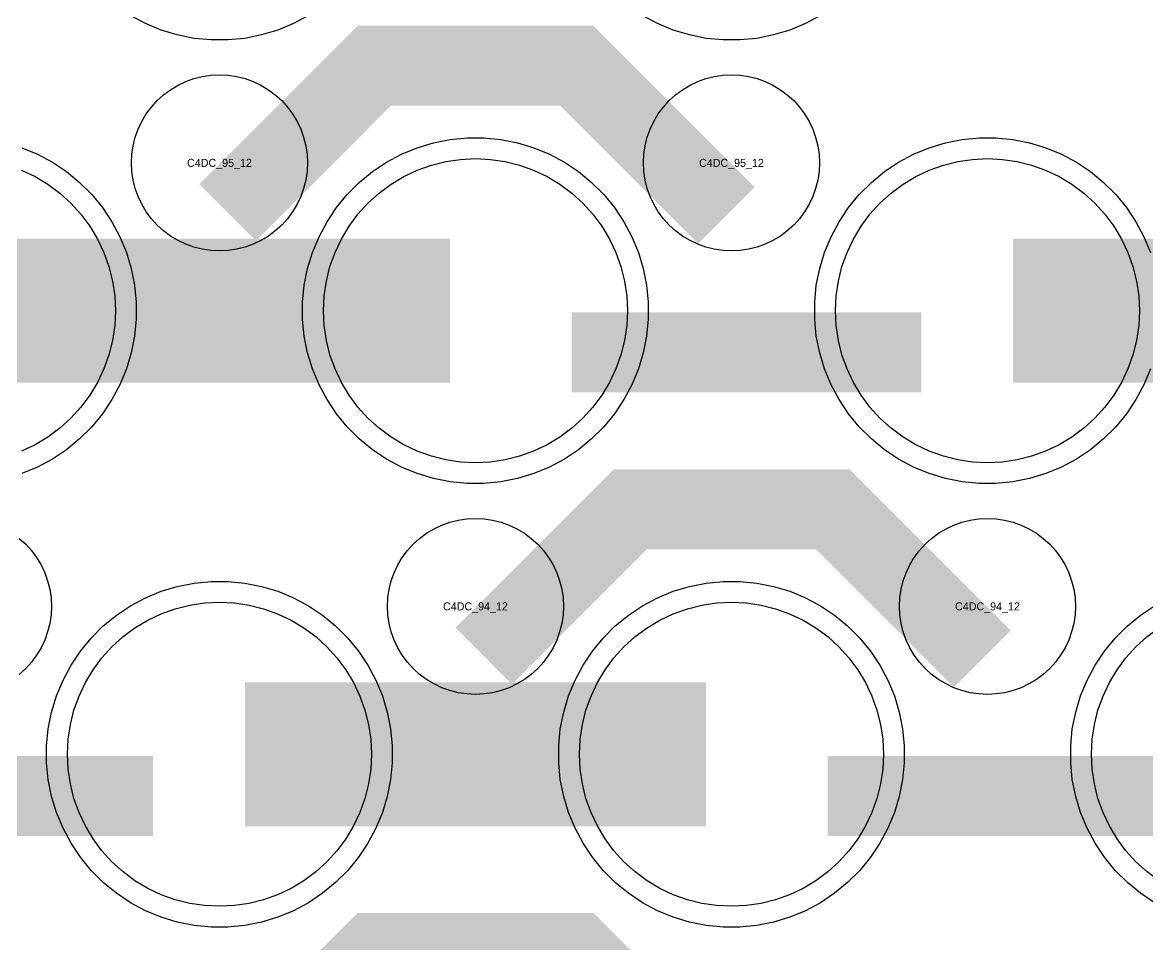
# Model space of a CAD drawing. Extents: x -11880 to 11880, y -14992 to 14992.
# Drawn here: x -8221.5 to -7870, y -1874 to -1586 of the extents above; entities that cross this region are included whole.
import ezdxf
from ezdxf.enums import TextEntityAlignment as Align

# ---------------------------------------------------------------- set-up
doc = ezdxf.new("R2010")
doc.units = 0
doc.header["$MEASUREMENT"] = 0
for name, color, linetype in [('GDS_775_DT_237', 138, 'CONTINUOUS'), ('RDL1_FS', 34, 'CONTINUOUS'), ('RDL_BS', 160, 'CONTINUOUS')]:
    doc.layers.add(name, color=color, linetype=linetype)

msp = doc.modelspace()

# ---------------------------------------------------------------- linework, layer by layer
at = {"layer": 'RDL1_FS'}
for points in [[(-8080, -1723.489), (-8084.657, -1723.26), (-8089.268, -1722.576), (-8093.791, -1721.444), (-8098.181, -1719.872), (-8102.395, -1717.88), (-8106.395, -1715.482), (-8110.14, -1712.704), (-8113.594, -1709.574), (-8116.724, -1706.12), (-8119.502, -1702.375), (-8121.9, -1698.375), (-8123.892, -1694.161), (-8125.464, -1689.771), (-8126.596, -1685.248), (-8127.28, -1680.637), (-8127.509, -1675.98), (-8127.28, -1671.323), (-8126.596, -1666.712), (-8125.464, -1662.189), (-8123.892, -1657.799), (-8121.9, -1653.585), (-8119.502, -1649.585), (-8116.724, -1645.84), (-8113.594, -1642.386), (-8110.14, -1639.256), (-8106.395, -1636.478), (-8102.395, -1634.08), (-8098.181, -1632.088), (-8093.791, -1630.516), (-8089.268, -1629.384), (-8084.657, -1628.7), (-8080, -1628.471), (-8075.343, -1628.7), (-8070.732, -1629.384), (-8066.209, -1630.516), (-8061.819, -1632.088), (-8057.605, -1634.08), (-8053.605, -1636.478), (-8049.86, -1639.256), (-8046.406, -1642.386), (-8043.276, -1645.84), (-8040.498, -1649.585), (-8038.1, -1653.585), (-8036.108, -1657.799), (-8034.536, -1662.189), (-8033.404, -1666.712), (-8032.72, -1671.323), (-8032.491, -1675.98), (-8032.72, -1680.637), (-8033.404, -1685.248), (-8034.536, -1689.771), (-8036.108, -1694.161), (-8038.1, -1698.375), (-8040.498, -1702.375), (-8043.276, -1706.12), (-8046.406, -1709.574), (-8049.86, -1712.704), (-8053.605, -1715.482), (-8057.605, -1717.88), (-8061.819, -1719.872), (-8066.209, -1721.444), (-8070.732, -1722.576), (-8075.343, -1723.26)], [(-7920, -1723.489), (-7924.657, -1723.26), (-7929.268, -1722.576), (-7933.791, -1721.444), (-7938.181, -1719.872), (-7942.395, -1717.88), (-7946.395, -1715.482), (-7950.14, -1712.704), (-7953.594, -1709.574), (-7956.724, -1706.12), (-7959.502, -1702.375), (-7961.9, -1698.375), (-7963.892, -1694.161), (-7965.464, -1689.771), (-7966.596, -1685.248), (-7967.28, -1680.637), (-7967.509, -1675.98), (-7967.28, -1671.323), (-7966.596, -1666.712), (-7965.464, -1662.189), (-7963.892, -1657.799), (-7961.9, -1653.585), (-7959.502, -1649.585), (-7956.724, -1645.84), (-7953.594, -1642.386), (-7950.14, -1639.256), (-7946.395, -1636.478), (-7942.395, -1634.08), (-7938.181, -1632.088), (-7933.791, -1630.516), (-7929.268, -1629.384), (-7924.657, -1628.7), (-7920, -1628.471), (-7915.343, -1628.7), (-7910.732, -1629.384), (-7906.209, -1630.516), (-7901.819, -1632.088), (-7897.605, -1634.08), (-7893.605, -1636.478), (-7889.86, -1639.256), (-7886.406, -1642.386), (-7883.276, -1645.84), (-7880.498, -1649.585), (-7878.1, -1653.585), (-7876.108, -1657.799), (-7874.536, -1662.189), (-7873.404, -1666.712), (-7872.72, -1671.323), (-7872.491, -1675.98), (-7872.72, -1680.637), (-7873.404, -1685.248), (-7874.536, -1689.771), (-7876.108, -1694.161), (-7878.1, -1698.375), (-7880.498, -1702.375), (-7883.276, -1706.12), (-7886.406, -1709.574), (-7889.86, -1712.704), (-7893.605, -1715.482), (-7897.605, -1717.88), (-7901.819, -1719.872), (-7906.209, -1721.444), (-7910.732, -1722.576), (-7915.343, -1723.26)]]:
    msp.add_lwpolyline(points, close=True, dxfattribs=at)
msp.add_lwpolyline([(-8221.819, -1632.088), (-8217.605, -1634.08), (-8213.605, -1636.478), (-8209.86, -1639.256), (-8206.406, -1642.386), (-8203.276, -1645.84), (-8200.498, -1649.585), (-8198.1, -1653.585), (-8196.108, -1657.799), (-8194.536, -1662.189), (-8193.404, -1666.712), (-8192.72, -1671.323), (-8192.491, -1675.98), (-8192.72, -1680.637), (-8193.404, -1685.248), (-8194.536, -1689.771), (-8196.108, -1694.161), (-8198.1, -1698.375), (-8200.498, -1702.375), (-8203.276, -1706.12), (-8206.406, -1709.574), (-8209.86, -1712.704), (-8213.605, -1715.482), (-8217.605, -1717.88), (-8221.819, -1719.872)], dxfattribs=at)
for points in [[(-8231.998, -1675.98, 45, 45, 0), (-8159.998, -1675.98, 45, 45, 0)], [(-8159.998, -1675.98, 45, 45, 0), (-8087.998, -1675.98, 45, 45, 0)], [(-7911.998, -1675.98, 45, 45, 0), (-7839.998, -1675.98, 45, 45, 0)]]:
    msp.add_lwpolyline(points, format="xyseb", dxfattribs=at)
at = {"layer": 'RDL1_FS', "color": 11, "true_color": 0xf27172}
for points in [[(-8160, -1862.049), (-8164.657, -1861.82), (-8169.268, -1861.136), (-8173.791, -1860.004), (-8178.181, -1858.432), (-8182.395, -1856.44), (-8186.395, -1854.042), (-8190.14, -1851.264), (-8193.594, -1848.134), (-8196.724, -1844.68), (-8199.502, -1840.935), (-8201.9, -1836.935), (-8203.892, -1832.721), (-8205.464, -1828.331), (-8206.596, -1823.808), (-8207.28, -1819.197), (-8207.509, -1814.54), (-8207.28, -1809.883), (-8206.596, -1805.272), (-8205.464, -1800.749), (-8203.892, -1796.359), (-8201.9, -1792.145), (-8199.502, -1788.145), (-8196.724, -1784.4), (-8193.594, -1780.946), (-8190.14, -1777.816), (-8186.395, -1775.038), (-8182.395, -1772.64), (-8178.181, -1770.648), (-8173.791, -1769.076), (-8169.268, -1767.944), (-8164.657, -1767.26), (-8160, -1767.031), (-8155.343, -1767.26), (-8150.732, -1767.944), (-8146.209, -1769.076), (-8141.819, -1770.648), (-8137.605, -1772.64), (-8133.605, -1775.038), (-8129.86, -1777.816), (-8126.406, -1780.946), (-8123.276, -1784.4), (-8120.498, -1788.145), (-8118.1, -1792.145), (-8116.108, -1796.359), (-8114.536, -1800.749), (-8113.404, -1805.272), (-8112.72, -1809.883), (-8112.491, -1814.54), (-8112.72, -1819.197), (-8113.404, -1823.808), (-8114.536, -1828.331), (-8116.108, -1832.721), (-8118.1, -1836.935), (-8120.498, -1840.935), (-8123.276, -1844.68), (-8126.406, -1848.134), (-8129.86, -1851.264), (-8133.605, -1854.042), (-8137.605, -1856.44), (-8141.819, -1858.432), (-8146.209, -1860.004), (-8150.732, -1861.136), (-8155.343, -1861.82)], [(-8000, -1862.049), (-8004.657, -1861.82), (-8009.268, -1861.136), (-8013.791, -1860.004), (-8018.181, -1858.432), (-8022.395, -1856.44), (-8026.395, -1854.042), (-8030.14, -1851.264), (-8033.594, -1848.134), (-8036.724, -1844.68), (-8039.502, -1840.935), (-8041.9, -1836.935), (-8043.892, -1832.721), (-8045.464, -1828.331), (-8046.596, -1823.808), (-8047.28, -1819.197), (-8047.509, -1814.54), (-8047.28, -1809.883), (-8046.596, -1805.272), (-8045.464, -1800.749), (-8043.892, -1796.359), (-8041.9, -1792.145), (-8039.502, -1788.145), (-8036.724, -1784.4), (-8033.594, -1780.946), (-8030.14, -1777.816), (-8026.395, -1775.038), (-8022.395, -1772.64), (-8018.181, -1770.648), (-8013.791, -1769.076), (-8009.268, -1767.944), (-8004.657, -1767.26), (-8000, -1767.031), (-7995.343, -1767.26), (-7990.732, -1767.944), (-7986.209, -1769.076), (-7981.819, -1770.648), (-7977.605, -1772.64), (-7973.605, -1775.038), (-7969.86, -1777.816), (-7966.406, -1780.946), (-7963.276, -1784.4), (-7960.498, -1788.145), (-7958.1, -1792.145), (-7956.108, -1796.359), (-7954.536, -1800.749), (-7953.404, -1805.272), (-7952.72, -1809.883), (-7952.491, -1814.54), (-7952.72, -1819.197), (-7953.404, -1823.808), (-7954.536, -1828.331), (-7956.108, -1832.721), (-7958.1, -1836.935), (-7960.498, -1840.935), (-7963.276, -1844.68), (-7966.406, -1848.134), (-7969.86, -1851.264), (-7973.605, -1854.042), (-7977.605, -1856.44), (-7981.819, -1858.432), (-7986.209, -1860.004), (-7990.732, -1861.136), (-7995.343, -1861.82)]]:
    msp.add_lwpolyline(points, close=True, dxfattribs=at)
msp.add_lwpolyline([(-7866.395, -1854.042), (-7870.14, -1851.264), (-7873.594, -1848.134), (-7876.724, -1844.68), (-7879.502, -1840.935), (-7881.9, -1836.935), (-7883.892, -1832.721), (-7885.464, -1828.331), (-7886.596, -1823.808), (-7887.28, -1819.197), (-7887.509, -1814.54), (-7887.28, -1809.883), (-7886.596, -1805.272), (-7885.464, -1800.749), (-7883.892, -1796.359), (-7881.9, -1792.145), (-7879.502, -1788.145), (-7876.724, -1784.4), (-7873.594, -1780.946), (-7870.14, -1777.816), (-7866.395, -1775.038)], dxfattribs=at)
for points in [[(-8151.998, -1814.54, 45, 45, 0), (-8079.998, -1814.54, 45, 45, 0)], [(-8079.998, -1814.54, 45, 45, 0), (-8007.998, -1814.54, 45, 45, 0)]]:
    msp.add_lwpolyline(points, format="xyseb", dxfattribs=at)
at = {"layer": 'RDL_BS'}
for points in [[(-8132.223, -1583.798), (-8136.885, -1586.29), (-8141.795, -1588.321), (-8146.835, -1589.852), (-8152.062, -1590.898), (-8157.356, -1591.415), (-8162.644, -1591.415), (-8167.938, -1590.898), (-8173.165, -1589.852), (-8178.205, -1588.321), (-8183.115, -1586.29), (-8187.777, -1583.798)], [(-7972.223, -1583.798), (-7976.885, -1586.29), (-7981.795, -1588.321), (-7986.835, -1589.852), (-7992.062, -1590.898), (-7997.356, -1591.415), (-8002.644, -1591.415), (-8007.938, -1590.898), (-8013.165, -1589.852), (-8018.205, -1588.321), (-8023.115, -1586.29), (-8027.777, -1583.798)], [(-7869.094, -1694.185), (-7871.125, -1699.095), (-7873.617, -1703.757), (-7876.564, -1708.171), (-7879.926, -1712.272), (-7883.708, -1716.054), (-7887.809, -1719.416), (-7892.223, -1722.363), (-7896.885, -1724.855), (-7901.795, -1726.886), (-7906.835, -1728.417), (-7912.062, -1729.463), (-7917.356, -1729.98), (-7922.644, -1729.98), (-7927.938, -1729.463), (-7933.165, -1728.417), (-7938.205, -1726.886), (-7943.115, -1724.855), (-7947.777, -1722.363), (-7952.191, -1719.416), (-7956.292, -1716.054), (-7960.074, -1712.272), (-7963.436, -1708.171), (-7966.383, -1703.757), (-7968.875, -1699.095), (-7970.906, -1694.185), (-7972.437, -1689.145), (-7973.483, -1683.918), (-7974, -1678.624), (-7974, -1673.336), (-7973.483, -1668.042), (-7972.437, -1662.815), (-7970.906, -1657.775), (-7968.875, -1652.865), (-7966.383, -1648.203), (-7963.436, -1643.789), (-7960.074, -1639.688), (-7956.292, -1635.906), (-7952.191, -1632.544), (-7947.777, -1629.597), (-7943.115, -1627.105), (-7938.205, -1625.074), (-7933.165, -1623.543), (-7927.938, -1622.497), (-7922.644, -1621.98), (-7917.356, -1621.98), (-7912.062, -1622.497), (-7906.835, -1623.543), (-7901.795, -1625.074), (-7896.885, -1627.105), (-7892.223, -1629.597), (-7887.809, -1632.544), (-7883.708, -1635.906), (-7879.926, -1639.688), (-7876.564, -1643.789), (-7873.617, -1648.203), (-7871.125, -1652.865), (-7869.094, -1657.775)], [(-8221.795, -1625.074), (-8216.885, -1627.105), (-8212.223, -1629.597), (-8207.809, -1632.544), (-8203.708, -1635.906), (-8199.926, -1639.688), (-8196.564, -1643.789), (-8193.617, -1648.203), (-8191.125, -1652.865), (-8189.094, -1657.775), (-8187.563, -1662.815), (-8186.517, -1668.042), (-8186, -1673.336), (-8186, -1678.624), (-8186.517, -1683.918), (-8187.563, -1689.145), (-8189.094, -1694.185), (-8191.125, -1699.095), (-8193.617, -1703.757), (-8196.564, -1708.171), (-8199.926, -1712.272), (-8203.708, -1716.054), (-8207.809, -1719.416), (-8212.223, -1722.363), (-8216.885, -1724.855), (-8221.795, -1726.886)], [(-8222.557, -1747.098), (-8220.558, -1748.91), (-8218.746, -1750.909), (-8217.143, -1753.072), (-8215.75, -1755.396), (-8214.598, -1757.833), (-8213.691, -1760.368), (-8213.034, -1762.987), (-8212.638, -1765.659), (-8212.506, -1768.352), (-8212.638, -1771.045), (-8213.034, -1773.717), (-8213.691, -1776.336), (-8214.598, -1778.871), (-8215.75, -1781.308), (-8217.143, -1783.632), (-8218.746, -1785.795), (-8220.558, -1787.794), (-8222.557, -1789.606)]]:
    msp.add_lwpolyline(points, dxfattribs=at)
for points in [[(-8157.438, -1645.294, 25, 25, 0), (-8111.623, -1599.479, 25, 25, 0), (-8078.07, -1599.479, 25, 25, 0)], [(-8001.599, -1646.193, 25, 25, 0), (-8048.313, -1599.479, 25, 25, 0), (-8078.071, -1599.479, 25, 25, 0)], [(-8049.984, -1688.993, 25, 25, 0), (-7940.719, -1688.993, 25, 25, 0)], [(-8077.438, -1783.854, 25, 25, 0), (-8031.623, -1738.039, 25, 25, 0), (-7998.07, -1738.039, 25, 25, 0)], [(-7921.599, -1784.753, 25, 25, 0), (-7968.313, -1738.039, 25, 25, 0), (-7998.071, -1738.039, 25, 25, 0)], [(-8157.438, -1922.419, 25, 25, 0), (-8111.623, -1876.604, 25, 25, 0), (-8078.07, -1876.604, 25, 25, 0)], [(-8001.599, -1923.318, 25, 25, 0), (-8048.313, -1876.604, 25, 25, 0), (-8078.071, -1876.604, 25, 25, 0)]]:
    msp.add_lwpolyline(points, format="xyseb", dxfattribs=at)
for points in [[(-8160, -1657.286), (-8162.693, -1657.154), (-8165.365, -1656.758), (-8167.984, -1656.101), (-8170.519, -1655.194), (-8172.956, -1654.042), (-8175.28, -1652.649), (-8177.443, -1651.046), (-8179.442, -1649.234), (-8181.254, -1647.235), (-8182.857, -1645.072), (-8184.25, -1642.748), (-8185.402, -1640.311), (-8186.309, -1637.776), (-8186.966, -1635.157), (-8187.362, -1632.485), (-8187.494, -1629.792), (-8187.362, -1627.099), (-8186.966, -1624.427), (-8186.309, -1621.808), (-8185.402, -1619.273), (-8184.25, -1616.836), (-8182.857, -1614.512), (-8181.254, -1612.349), (-8179.442, -1610.35), (-8177.443, -1608.538), (-8175.28, -1606.935), (-8172.956, -1605.542), (-8170.519, -1604.39), (-8167.984, -1603.483), (-8165.365, -1602.826), (-8162.693, -1602.43), (-8160, -1602.298), (-8157.307, -1602.43), (-8154.635, -1602.826), (-8152.016, -1603.483), (-8149.481, -1604.39), (-8147.044, -1605.542), (-8144.72, -1606.935), (-8142.557, -1608.538), (-8140.558, -1610.35), (-8138.746, -1612.349), (-8137.143, -1614.512), (-8135.75, -1616.836), (-8134.598, -1619.273), (-8133.691, -1621.808), (-8133.034, -1624.427), (-8132.638, -1627.099), (-8132.506, -1629.792), (-8132.638, -1632.485), (-8133.034, -1635.157), (-8133.691, -1637.776), (-8134.598, -1640.311), (-8135.75, -1642.748), (-8137.143, -1645.072), (-8138.746, -1647.235), (-8140.558, -1649.234), (-8142.557, -1651.046), (-8144.72, -1652.649), (-8147.044, -1654.042), (-8149.481, -1655.194), (-8152.016, -1656.101), (-8154.635, -1656.758), (-8157.307, -1657.154)], [(-8000, -1657.286), (-8002.693, -1657.154), (-8005.365, -1656.758), (-8007.984, -1656.101), (-8010.519, -1655.194), (-8012.956, -1654.042), (-8015.28, -1652.649), (-8017.443, -1651.046), (-8019.442, -1649.234), (-8021.254, -1647.235), (-8022.857, -1645.072), (-8024.25, -1642.748), (-8025.402, -1640.311), (-8026.309, -1637.776), (-8026.966, -1635.157), (-8027.362, -1632.485), (-8027.494, -1629.792), (-8027.362, -1627.099), (-8026.966, -1624.427), (-8026.309, -1621.808), (-8025.402, -1619.273), (-8024.25, -1616.836), (-8022.857, -1614.512), (-8021.254, -1612.349), (-8019.442, -1610.35), (-8017.443, -1608.538), (-8015.28, -1606.935), (-8012.956, -1605.542), (-8010.519, -1604.39), (-8007.984, -1603.483), (-8005.365, -1602.826), (-8002.693, -1602.43), (-8000, -1602.298), (-7997.307, -1602.43), (-7994.635, -1602.826), (-7992.016, -1603.483), (-7989.481, -1604.39), (-7987.044, -1605.542), (-7984.72, -1606.935), (-7982.557, -1608.538), (-7980.558, -1610.35), (-7978.746, -1612.349), (-7977.143, -1614.512), (-7975.75, -1616.836), (-7974.598, -1619.273), (-7973.691, -1621.808), (-7973.034, -1624.427), (-7972.638, -1627.099), (-7972.506, -1629.792), (-7972.638, -1632.485), (-7973.034, -1635.157), (-7973.691, -1637.776), (-7974.598, -1640.311), (-7975.75, -1642.748), (-7977.143, -1645.072), (-7978.746, -1647.235), (-7980.558, -1649.234), (-7982.557, -1651.046), (-7984.72, -1652.649), (-7987.044, -1654.042), (-7989.481, -1655.194), (-7992.016, -1656.101), (-7994.635, -1656.758), (-7997.307, -1657.154)], [(-8082.644, -1729.98), (-8087.938, -1729.463), (-8093.165, -1728.417), (-8098.205, -1726.886), (-8103.115, -1724.855), (-8107.777, -1722.363), (-8112.191, -1719.416), (-8116.292, -1716.054), (-8120.074, -1712.272), (-8123.436, -1708.171), (-8126.383, -1703.757), (-8128.875, -1699.095), (-8130.906, -1694.185), (-8132.437, -1689.145), (-8133.483, -1683.918), (-8134, -1678.624), (-8134, -1673.336), (-8133.483, -1668.042), (-8132.437, -1662.815), (-8130.906, -1657.775), (-8128.875, -1652.865), (-8126.383, -1648.203), (-8123.436, -1643.789), (-8120.074, -1639.688), (-8116.292, -1635.906), (-8112.191, -1632.544), (-8107.777, -1629.597), (-8103.115, -1627.105), (-8098.205, -1625.074), (-8093.165, -1623.543), (-8087.938, -1622.497), (-8082.644, -1621.98), (-8077.356, -1621.98), (-8072.062, -1622.497), (-8066.835, -1623.543), (-8061.795, -1625.074), (-8056.885, -1627.105), (-8052.223, -1629.597), (-8047.809, -1632.544), (-8043.708, -1635.906), (-8039.926, -1639.688), (-8036.564, -1643.789), (-8033.617, -1648.203), (-8031.125, -1652.865), (-8029.094, -1657.775), (-8027.563, -1662.815), (-8026.517, -1668.042), (-8026, -1673.336), (-8026, -1678.624), (-8026.517, -1683.918), (-8027.563, -1689.145), (-8029.094, -1694.185), (-8031.125, -1699.095), (-8033.617, -1703.757), (-8036.564, -1708.171), (-8039.926, -1712.272), (-8043.708, -1716.054), (-8047.809, -1719.416), (-8052.223, -1722.363), (-8056.885, -1724.855), (-8061.795, -1726.886), (-8066.835, -1728.417), (-8072.062, -1729.463), (-8077.356, -1729.98)], [(-8080, -1795.846), (-8082.693, -1795.714), (-8085.365, -1795.318), (-8087.984, -1794.661), (-8090.519, -1793.754), (-8092.956, -1792.602), (-8095.28, -1791.209), (-8097.443, -1789.606), (-8099.442, -1787.794), (-8101.254, -1785.795), (-8102.857, -1783.632), (-8104.25, -1781.308), (-8105.402, -1778.871), (-8106.309, -1776.336), (-8106.966, -1773.717), (-8107.362, -1771.045), (-8107.494, -1768.352), (-8107.362, -1765.659), (-8106.966, -1762.987), (-8106.309, -1760.368), (-8105.402, -1757.833), (-8104.25, -1755.396), (-8102.857, -1753.072), (-8101.254, -1750.909), (-8099.442, -1748.91), (-8097.443, -1747.098), (-8095.28, -1745.495), (-8092.956, -1744.102), (-8090.519, -1742.95), (-8087.984, -1742.043), (-8085.365, -1741.386), (-8082.693, -1740.99), (-8080, -1740.858), (-8077.307, -1740.99), (-8074.635, -1741.386), (-8072.016, -1742.043), (-8069.481, -1742.95), (-8067.044, -1744.102), (-8064.72, -1745.495), (-8062.557, -1747.098), (-8060.558, -1748.91), (-8058.746, -1750.909), (-8057.143, -1753.072), (-8055.75, -1755.396), (-8054.598, -1757.833), (-8053.691, -1760.368), (-8053.034, -1762.987), (-8052.638, -1765.659), (-8052.506, -1768.352), (-8052.638, -1771.045), (-8053.034, -1773.717), (-8053.691, -1776.336), (-8054.598, -1778.871), (-8055.75, -1781.308), (-8057.143, -1783.632), (-8058.746, -1785.795), (-8060.558, -1787.794), (-8062.557, -1789.606), (-8064.72, -1791.209), (-8067.044, -1792.602), (-8069.481, -1793.754), (-8072.016, -1794.661), (-8074.635, -1795.318), (-8077.307, -1795.714)], [(-7920, -1795.846), (-7922.693, -1795.714), (-7925.365, -1795.318), (-7927.984, -1794.661), (-7930.519, -1793.754), (-7932.956, -1792.602), (-7935.28, -1791.209), (-7937.443, -1789.606), (-7939.442, -1787.794), (-7941.254, -1785.795), (-7942.857, -1783.632), (-7944.25, -1781.308), (-7945.402, -1778.871), (-7946.309, -1776.336), (-7946.966, -1773.717), (-7947.362, -1771.045), (-7947.494, -1768.352), (-7947.362, -1765.659), (-7946.966, -1762.987), (-7946.309, -1760.368), (-7945.402, -1757.833), (-7944.25, -1755.396), (-7942.857, -1753.072), (-7941.254, -1750.909), (-7939.442, -1748.91), (-7937.443, -1747.098), (-7935.28, -1745.495), (-7932.956, -1744.102), (-7930.519, -1742.95), (-7927.984, -1742.043), (-7925.365, -1741.386), (-7922.693, -1740.99), (-7920, -1740.858), (-7917.307, -1740.99), (-7914.635, -1741.386), (-7912.016, -1742.043), (-7909.481, -1742.95), (-7907.044, -1744.102), (-7904.72, -1745.495), (-7902.557, -1747.098), (-7900.558, -1748.91), (-7898.746, -1750.909), (-7897.143, -1753.072), (-7895.75, -1755.396), (-7894.598, -1757.833), (-7893.691, -1760.368), (-7893.034, -1762.987), (-7892.638, -1765.659), (-7892.506, -1768.352), (-7892.638, -1771.045), (-7893.034, -1773.717), (-7893.691, -1776.336), (-7894.598, -1778.871), (-7895.75, -1781.308), (-7897.143, -1783.632), (-7898.746, -1785.795), (-7900.558, -1787.794), (-7902.557, -1789.606), (-7904.72, -1791.209), (-7907.044, -1792.602), (-7909.481, -1793.754), (-7912.016, -1794.661), (-7914.635, -1795.318), (-7917.307, -1795.714)]]:
    msp.add_lwpolyline(points, close=True, dxfattribs=at)
at = {"layer": 'RDL_BS', "color": 11, "true_color": 0xf27172}
for points in [[(-8162.644, -1868.54), (-8167.938, -1868.023), (-8173.165, -1866.977), (-8178.205, -1865.446), (-8183.115, -1863.415), (-8187.777, -1860.923), (-8192.191, -1857.976), (-8196.292, -1854.614), (-8200.074, -1850.832), (-8203.436, -1846.731), (-8206.383, -1842.317), (-8208.875, -1837.655), (-8210.906, -1832.745), (-8212.437, -1827.705), (-8213.483, -1822.478), (-8214, -1817.184), (-8214, -1811.896), (-8213.483, -1806.602), (-8212.437, -1801.375), (-8210.906, -1796.335), (-8208.875, -1791.425), (-8206.383, -1786.763), (-8203.436, -1782.349), (-8200.074, -1778.248), (-8196.292, -1774.466), (-8192.191, -1771.104), (-8187.777, -1768.157), (-8183.115, -1765.665), (-8178.205, -1763.634), (-8173.165, -1762.103), (-8167.938, -1761.057), (-8162.644, -1760.54), (-8157.356, -1760.54), (-8152.062, -1761.057), (-8146.835, -1762.103), (-8141.795, -1763.634), (-8136.885, -1765.665), (-8132.223, -1768.157), (-8127.809, -1771.104), (-8123.708, -1774.466), (-8119.926, -1778.248), (-8116.564, -1782.349), (-8113.617, -1786.763), (-8111.125, -1791.425), (-8109.094, -1796.335), (-8107.563, -1801.375), (-8106.517, -1806.602), (-8106, -1811.896), (-8106, -1817.184), (-8106.517, -1822.478), (-8107.563, -1827.705), (-8109.094, -1832.745), (-8111.125, -1837.655), (-8113.617, -1842.317), (-8116.564, -1846.731), (-8119.926, -1850.832), (-8123.708, -1854.614), (-8127.809, -1857.976), (-8132.223, -1860.923), (-8136.885, -1863.415), (-8141.795, -1865.446), (-8146.835, -1866.977), (-8152.062, -1868.023), (-8157.356, -1868.54)], [(-8002.644, -1868.54), (-8007.938, -1868.023), (-8013.165, -1866.977), (-8018.205, -1865.446), (-8023.115, -1863.415), (-8027.777, -1860.923), (-8032.191, -1857.976), (-8036.292, -1854.614), (-8040.074, -1850.832), (-8043.436, -1846.731), (-8046.383, -1842.317), (-8048.875, -1837.655), (-8050.906, -1832.745), (-8052.437, -1827.705), (-8053.483, -1822.478), (-8054, -1817.184), (-8054, -1811.896), (-8053.483, -1806.602), (-8052.437, -1801.375), (-8050.906, -1796.335), (-8048.875, -1791.425), (-8046.383, -1786.763), (-8043.436, -1782.349), (-8040.074, -1778.248), (-8036.292, -1774.466), (-8032.191, -1771.104), (-8027.777, -1768.157), (-8023.115, -1765.665), (-8018.205, -1763.634), (-8013.165, -1762.103), (-8007.938, -1761.057), (-8002.644, -1760.54), (-7997.356, -1760.54), (-7992.062, -1761.057), (-7986.835, -1762.103), (-7981.795, -1763.634), (-7976.885, -1765.665), (-7972.223, -1768.157), (-7967.809, -1771.104), (-7963.708, -1774.466), (-7959.926, -1778.248), (-7956.564, -1782.349), (-7953.617, -1786.763), (-7951.125, -1791.425), (-7949.094, -1796.335), (-7947.563, -1801.375), (-7946.517, -1806.602), (-7946, -1811.896), (-7946, -1817.184), (-7946.517, -1822.478), (-7947.563, -1827.705), (-7949.094, -1832.745), (-7951.125, -1837.655), (-7953.617, -1842.317), (-7956.564, -1846.731), (-7959.926, -1850.832), (-7963.708, -1854.614), (-7967.809, -1857.976), (-7972.223, -1860.923), (-7976.885, -1863.415), (-7981.795, -1865.446), (-7986.835, -1866.977), (-7992.062, -1868.023), (-7997.356, -1868.54)]]:
    msp.add_lwpolyline(points, close=True, dxfattribs=at)
msp.add_lwpolyline([(-7867.777, -1860.923), (-7872.191, -1857.976), (-7876.292, -1854.614), (-7880.074, -1850.832), (-7883.436, -1846.731), (-7886.383, -1842.317), (-7888.875, -1837.655), (-7890.906, -1832.745), (-7892.437, -1827.705), (-7893.483, -1822.478), (-7894, -1817.184), (-7894, -1811.896), (-7893.483, -1806.602), (-7892.437, -1801.375), (-7890.906, -1796.335), (-7888.875, -1791.425), (-7886.383, -1786.763), (-7883.436, -1782.349), (-7880.074, -1778.248), (-7876.292, -1774.466), (-7872.191, -1771.104), (-7867.777, -1768.157)], dxfattribs=at)
for points in [[(-8289.984, -1827.553, 25, 25, 0), (-8180.719, -1827.553, 25, 25, 0)], [(-7969.984, -1827.553, 25, 25, 0), (-7860.719, -1827.553, 25, 25, 0)]]:
    msp.add_lwpolyline(points, format="xyseb", dxfattribs=at)

# ---------------------------------------------------------------- texts
at = {"layer": 'GDS_775_DT_237'}
for s, p in [('C4DC_95_12', (-8160, -1629.792)), ('C4DC_95_12', (-8160, -1629.792)), ('C4DC_95_12', (-8000, -1629.792)), ('C4DC_95_12', (-8000, -1629.792)), ('C4DC_94_12', (-8080, -1768.352)), ('C4DC_94_12', (-8080, -1768.352)), ('C4DC_94_12', (-7920, -1768.352)), ('C4DC_94_12', (-7920, -1768.352))]:
    msp.add_text(s, height=2.5, dxfattribs=at).set_placement(p, align=Align.MIDDLE_CENTER)

doc.saveas('drawing.dxf')
